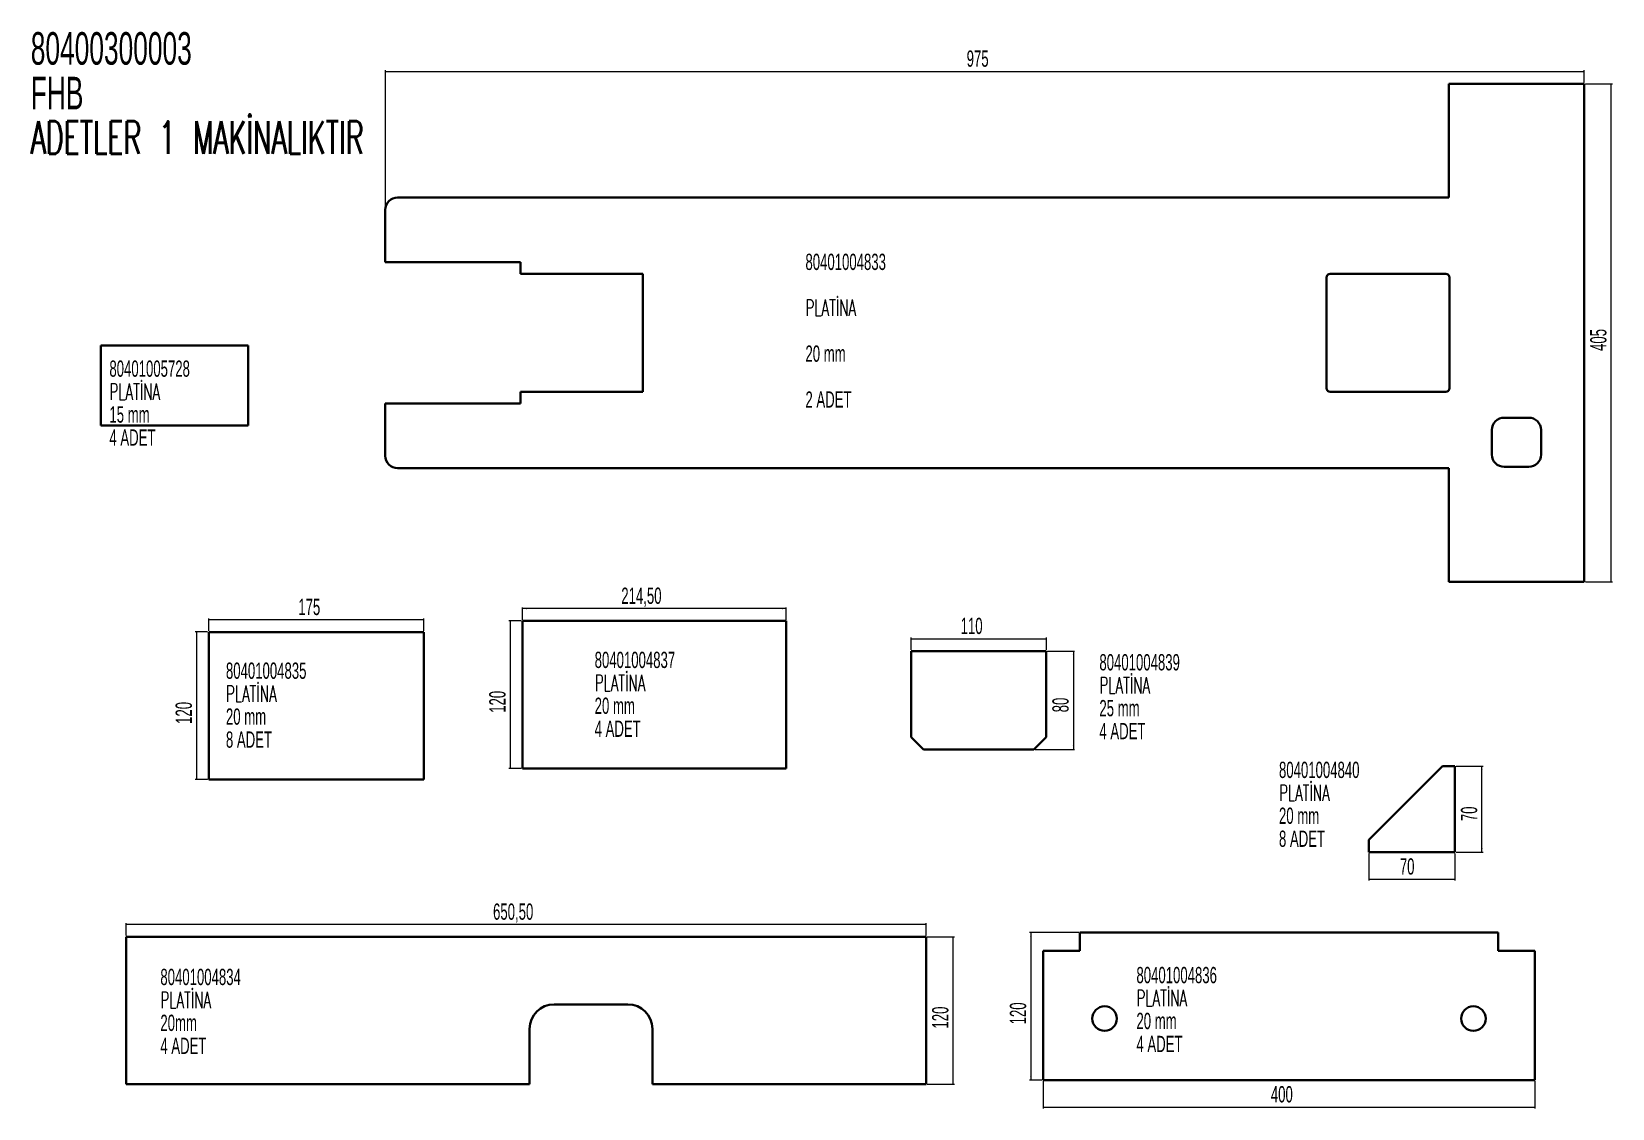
# Model space of a CAD drawing. Header units: millimetres. Extents: x 24 to 1310, y 59 to 935.
import ezdxf

# ---------------------------------------------------------------- set-up
doc = ezdxf.new("R2010")
doc.units = ezdxf.units.MM
doc.styles.add('SLDTEXTSTYLE0', font='TXT', dxfattribs={"width": 0.605})
doc.styles.add('SLDTEXTSTYLE1', font='TXT', dxfattribs={"width": 0.605, "bigfont": 'bigfont'})
doc.dimstyles.new('SLDDIMSTYLE0', dxfattribs={"dimtxt": 12.841593, "dimasz": 3.302, "dimexe": 0, "dimexo": 0.0625, "dimgap": 3.210398, "dimtad": 1, "dimrnd": 1e-09, "dimzin": 12, "dimdsep": 46, "dimtxsty": 'SLDTEXTSTYLE0', "dimsah": 1, "dimcen": 0.09, "dimadec": 0, "dimazin": 3, "dimtfac": 1, "dimtofl": 0, "dimtmove": 0, "dimatfit": 3, "dimfxl": 1, "dimfrac": 2, "dimtolj": 1, "dimtzin": 12, "dimarcsym": 0})

# ---------------------------------------------------------------- blocks, each defined once
blk = doc.blocks.new('SW_NOTE_0')
at = {"color": 0, "linetype": 'Continuous', "lineweight": 0, "attachment_point": 1}
for s, insert, char_height, style in [('80401004837', (0, 17.1), 13.229, 'SLDTEXTSTYLE0'), ('PLATİNA', (0, -1.6), 13.23, 'SLDTEXTSTYLE1'), ('20 mm', (0, -20.2), 13.23, 'SLDTEXTSTYLE0'), ('4 ADET', (0, -38.9), 13.23, 'SLDTEXTSTYLE0')]:
    blk.add_mtext(s, dxfattribs=dict(at, insert=insert, char_height=char_height, style=style))
blk = doc.blocks.new('SW_NOTE_0_1')
at = {"color": 0, "linetype": 'Continuous', "lineweight": 0, "attachment_point": 1}
for s, insert, char_height, style in [('80401004836', (0, 17.1), 13.229, 'SLDTEXTSTYLE0'), ('PLATİNA', (0, -1.6), 13.23, 'SLDTEXTSTYLE1'), ('20 mm', (0, -20.2), 13.23, 'SLDTEXTSTYLE0'), ('4 ADET', (0, -38.9), 13.23, 'SLDTEXTSTYLE0')]:
    blk.add_mtext(s, dxfattribs=dict(at, insert=insert, char_height=char_height, style=style))
blk = doc.blocks.new('SW_NOTE_0_2')
at = {"color": 0, "linetype": 'Continuous', "lineweight": 0, "attachment_point": 1}
for s, insert, char_height, style in [('80400300003', (0, 34.1), 26.458, 'SLDTEXTSTYLE0'), ('FHB', (0, -2.2), 26.46, 'SLDTEXTSTYLE0'), ('ADETLER 1 MAKİNALIKTIR', (0, -38.4), 26.458, 'SLDTEXTSTYLE1')]:
    blk.add_mtext(s, dxfattribs=dict(at, insert=insert, char_height=char_height, style=style))
blk = doc.blocks.new('_D')
at = {"color": 7, "linetype": 'Continuous', "lineweight": 0}
for p, q in [((1287.8, 892.2), (1309.8, 892.2)), ((1308.8, 487.2), (1308.8, 892.2)), ((1287.8, 487.2), (1309.8, 487.2))]:
    blk.add_line(p, q, dxfattribs=at)
at = {"color": 7, "linetype": 'Continuous', "lineweight": 18}
for points in [[(1308.8, 892.2), (1308.3, 888.9), (1309.3, 888.9)], [(1308.8, 487.2), (1309.3, 490.5), (1308.3, 490.5)]]:
    blk.add_solid(points, dxfattribs=at)
at = {"color": 7, "linetype": 'Continuous', "lineweight": 18, "insert": (1291.7, 675), "char_height": 13.23, "attachment_point": 1, "rotation": 90, "style": 'SLDTEXTSTYLE0'}
blk.add_mtext('405', dxfattribs=at)
blk = doc.blocks.new('_D_1')
at = {"color": 7, "linetype": 'Continuous', "lineweight": 0}
for p, q in [((311.8, 790.7), (311.8, 903.2)), ((311.8, 902.2), (1286.8, 902.2)), ((1286.8, 893.2), (1286.8, 903.2))]:
    blk.add_line(p, q, dxfattribs=at)
at = {"color": 7, "linetype": 'Continuous', "lineweight": 18}
for points in [[(311.8, 902.2), (315.1, 901.7), (315.1, 902.7)], [(1286.8, 902.2), (1283.5, 902.7), (1283.5, 901.7)]]:
    blk.add_solid(points, dxfattribs=at)
at = {"color": 7, "linetype": 'Continuous', "lineweight": 18, "insert": (784.6, 919.3), "char_height": 13.23, "attachment_point": 1, "style": 'SLDTEXTSTYLE0'}
blk.add_mtext('975', dxfattribs=at)
blk = doc.blocks.new('SW_NOTE_0_3')
at = {"color": 0, "linetype": 'Continuous', "lineweight": 0, "attachment_point": 1}
for s, insert, char_height, style in [('80401004833', (0, 17.1), 13.229, 'SLDTEXTSTYLE0'), ('PLATİNA', (0, -20.2), 13.23, 'SLDTEXTSTYLE1'), ('20 mm', (0, -57.5), 13.23, 'SLDTEXTSTYLE0'), ('2 ADET', (0, -94.8), 13.23, 'SLDTEXTSTYLE0')]:
    blk.add_mtext(s, dxfattribs=dict(at, insert=insert, char_height=char_height, style=style))
blk = doc.blocks.new('_D_2')
at = {"color": 7, "linetype": 'Continuous', "lineweight": 0}
for p, q in [((101.1, 199.8), (101.1, 209.8)), ((751.6, 208.8), (101.1, 208.8)), ((751.6, 199.8), (751.6, 209.8))]:
    blk.add_line(p, q, dxfattribs=at)
at = {"color": 7, "linetype": 'Continuous', "lineweight": 18}
for points in [[(101.1, 208.8), (104.4, 208.3), (104.4, 209.3)], [(751.6, 208.8), (748.3, 209.3), (748.3, 208.3)]]:
    blk.add_solid(points, dxfattribs=at)
at = {"color": 7, "linetype": 'Continuous', "lineweight": 18, "insert": (399.4, 225.8), "char_height": 13.23, "attachment_point": 1, "style": 'SLDTEXTSTYLE0'}
blk.add_mtext('650,50', dxfattribs=at)
blk = doc.blocks.new('_D_3')
at = {"color": 7, "linetype": 'Continuous', "lineweight": 0}
for p, q in [((752.6, 198.8), (774.6, 198.8)), ((773.6, 78.8), (773.6, 198.8)), ((752.6, 78.8), (774.6, 78.8))]:
    blk.add_line(p, q, dxfattribs=at)
at = {"color": 7, "linetype": 'Continuous', "lineweight": 18}
for points in [[(773.6, 198.8), (773.1, 195.5), (774.1, 195.5)], [(773.6, 78.8), (774.1, 82.1), (773.1, 82.1)]]:
    blk.add_solid(points, dxfattribs=at)
at = {"color": 7, "linetype": 'Continuous', "lineweight": 18, "insert": (756.5, 124.1), "char_height": 13.23, "attachment_point": 1, "rotation": 90, "style": 'SLDTEXTSTYLE0'}
blk.add_mtext('120', dxfattribs=at)
blk = doc.blocks.new('SW_NOTE_0_4')
at = {"color": 0, "linetype": 'Continuous', "lineweight": 0, "attachment_point": 1}
for s, insert, char_height, style in [('80401004834', (0, 17.1), 13.229, 'SLDTEXTSTYLE0'), ('PLATİNA', (0, -1.6), 13.23, 'SLDTEXTSTYLE1'), ('20mm', (0, -20.2), 13.23, 'SLDTEXTSTYLE0'), ('4 ADET', (0, -38.9), 13.23, 'SLDTEXTSTYLE0')]:
    blk.add_mtext(s, dxfattribs=dict(at, insert=insert, char_height=char_height, style=style))
blk = doc.blocks.new('_D_4')
at = {"color": 7, "linetype": 'Continuous', "lineweight": 0}
for p, q in [((168.2, 447.5), (168.2, 457.5)), ((343.2, 456.5), (168.2, 456.5)), ((343.2, 447.5), (343.2, 457.5))]:
    blk.add_line(p, q, dxfattribs=at)
at = {"color": 7, "linetype": 'Continuous', "lineweight": 18}
for points in [[(168.2, 456.5), (171.5, 456), (171.5, 457)], [(343.2, 456.5), (339.9, 457), (339.9, 456)]]:
    blk.add_solid(points, dxfattribs=at)
at = {"color": 7, "linetype": 'Continuous', "lineweight": 18, "insert": (241, 473.5), "char_height": 13.23, "attachment_point": 1, "style": 'SLDTEXTSTYLE0'}
blk.add_mtext('175', dxfattribs=at)
blk = doc.blocks.new('_D_5')
at = {"color": 7, "linetype": 'Continuous', "lineweight": 0}
for p, q in [((167.2, 446.5), (157.2, 446.5)), ((158.2, 446.5), (158.2, 326.5)), ((167.2, 326.5), (157.2, 326.5))]:
    blk.add_line(p, q, dxfattribs=at)
at = {"color": 7, "linetype": 'Continuous', "lineweight": 18}
for points in [[(158.2, 446.5), (157.7, 443.2), (158.7, 443.2)], [(158.2, 326.5), (158.7, 329.8), (157.7, 329.8)]]:
    blk.add_solid(points, dxfattribs=at)
at = {"color": 7, "linetype": 'Continuous', "lineweight": 18, "insert": (141.2, 371.8), "char_height": 13.23, "attachment_point": 1, "rotation": 90, "style": 'SLDTEXTSTYLE0'}
blk.add_mtext('120', dxfattribs=at)
blk = doc.blocks.new('SW_NOTE_0_5')
at = {"color": 0, "linetype": 'Continuous', "lineweight": 0, "attachment_point": 1}
for s, insert, char_height, style in [('80401004835', (0, 17.1), 13.229, 'SLDTEXTSTYLE0'), ('PLATİNA', (0, -1.6), 13.23, 'SLDTEXTSTYLE1'), ('20 mm', (0, -20.2), 13.23, 'SLDTEXTSTYLE0'), ('8 ADET', (0, -38.9), 13.23, 'SLDTEXTSTYLE0')]:
    blk.add_mtext(s, dxfattribs=dict(at, insert=insert, char_height=char_height, style=style))
blk = doc.blocks.new('_D_6')
at = {"color": 7, "linetype": 'Continuous', "lineweight": 0}
for p, q in [((846.7, 81.2), (846.7, 59.2)), ((1246.7, 81.2), (1246.7, 59.2)), ((846.7, 60.2), (1246.7, 60.2))]:
    blk.add_line(p, q, dxfattribs=at)
at = {"color": 7, "linetype": 'Continuous', "lineweight": 18}
for points in [[(846.7, 60.2), (850, 59.7), (850, 60.7)], [(1246.7, 60.2), (1243.4, 60.7), (1243.4, 59.7)]]:
    blk.add_solid(points, dxfattribs=at)
at = {"color": 7, "linetype": 'Continuous', "lineweight": 18, "insert": (1032, 77.3), "char_height": 13.23, "attachment_point": 1, "style": 'SLDTEXTSTYLE0'}
blk.add_mtext('400', dxfattribs=at)
blk = doc.blocks.new('_D_7')
at = {"color": 7, "linetype": 'Continuous', "lineweight": 0}
for p, q in [((875.7, 202.2), (835.7, 202.2)), ((836.7, 202.2), (836.7, 82.2)), ((845.7, 82.2), (835.7, 82.2))]:
    blk.add_line(p, q, dxfattribs=at)
at = {"color": 7, "linetype": 'Continuous', "lineweight": 18}
for points in [[(836.7, 202.2), (836.2, 198.9), (837.3, 198.9)], [(836.7, 82.2), (837.3, 85.5), (836.2, 85.5)]]:
    blk.add_solid(points, dxfattribs=at)
at = {"color": 7, "linetype": 'Continuous', "lineweight": 18, "insert": (819.7, 127.5), "char_height": 13.23, "attachment_point": 1, "rotation": 90, "style": 'SLDTEXTSTYLE0'}
blk.add_mtext('120', dxfattribs=at)
blk = doc.blocks.new('_D_8')
at = {"color": 7, "linetype": 'Continuous', "lineweight": 0}
for p, q in [((423.3, 456.5), (423.3, 466.5)), ((637.8, 465.5), (423.3, 465.5)), ((637.8, 456.5), (637.8, 466.5))]:
    blk.add_line(p, q, dxfattribs=at)
at = {"color": 7, "linetype": 'Continuous', "lineweight": 18}
for points in [[(423.3, 465.5), (426.7, 465), (426.7, 466)], [(637.8, 465.5), (634.5, 466), (634.5, 465)]]:
    blk.add_solid(points, dxfattribs=at)
at = {"color": 7, "linetype": 'Continuous', "lineweight": 18, "insert": (503.7, 482.6), "char_height": 13.23, "attachment_point": 1, "style": 'SLDTEXTSTYLE0'}
blk.add_mtext('214,50', dxfattribs=at)
blk = doc.blocks.new('_D_9')
at = {"color": 7, "linetype": 'Continuous', "lineweight": 0}
for p, q in [((422.3, 455.5), (412.3, 455.5)), ((413.3, 455.5), (413.3, 335.5)), ((422.3, 335.5), (412.3, 335.5))]:
    blk.add_line(p, q, dxfattribs=at)
at = {"color": 7, "linetype": 'Continuous', "lineweight": 18}
for points in [[(413.3, 455.5), (412.8, 452.2), (413.9, 452.2)], [(413.3, 335.5), (413.9, 338.8), (412.8, 338.8)]]:
    blk.add_solid(points, dxfattribs=at)
at = {"color": 7, "linetype": 'Continuous', "lineweight": 18, "insert": (396.3, 380.8), "char_height": 13.23, "attachment_point": 1, "rotation": 90, "style": 'SLDTEXTSTYLE0'}
blk.add_mtext('120', dxfattribs=at)
blk = doc.blocks.new('_D_10')
at = {"color": 7, "linetype": 'Continuous', "lineweight": 0}
for p, q in [((739.4, 432), (739.4, 442)), ((739.4, 441), (849.4, 441)), ((849.4, 432), (849.4, 442))]:
    blk.add_line(p, q, dxfattribs=at)
at = {"color": 7, "linetype": 'Continuous', "lineweight": 18}
for points in [[(739.4, 441), (742.7, 440.5), (742.7, 441.5)], [(849.4, 441), (846.1, 441.5), (846.1, 440.5)]]:
    blk.add_solid(points, dxfattribs=at)
at = {"color": 7, "linetype": 'Continuous', "lineweight": 18, "insert": (779.7, 458.1), "char_height": 13.23, "attachment_point": 1, "style": 'SLDTEXTSTYLE0'}
blk.add_mtext('110', dxfattribs=at)
blk = doc.blocks.new('_D_11')
at = {"color": 7, "linetype": 'Continuous', "lineweight": 0}
for p, q in [((850.4, 431), (872.4, 431)), ((871.4, 431), (871.4, 351)), ((840.4, 351), (872.4, 351))]:
    blk.add_line(p, q, dxfattribs=at)
at = {"color": 7, "linetype": 'Continuous', "lineweight": 18}
for points in [[(871.4, 431), (870.9, 427.7), (871.9, 427.7)], [(871.4, 351), (871.9, 354.3), (870.9, 354.3)]]:
    blk.add_solid(points, dxfattribs=at)
at = {"color": 7, "linetype": 'Continuous', "lineweight": 18, "insert": (854.3, 381.2), "char_height": 13.23, "attachment_point": 1, "rotation": 90, "style": 'SLDTEXTSTYLE0'}
blk.add_mtext('80', dxfattribs=at)
blk = doc.blocks.new('SW_NOTE_0_6')
at = {"color": 0, "linetype": 'Continuous', "lineweight": 0, "attachment_point": 1}
for s, insert, char_height, style in [('80401004839', (0, 17.1), 13.229, 'SLDTEXTSTYLE0'), ('PLATİNA', (0, -1.6), 13.23, 'SLDTEXTSTYLE1'), ('25 mm', (0, -20.2), 13.23, 'SLDTEXTSTYLE0'), ('4 ADET', (0, -38.9), 13.23, 'SLDTEXTSTYLE0')]:
    blk.add_mtext(s, dxfattribs=dict(at, insert=insert, char_height=char_height, style=style))
blk = doc.blocks.new('_D_12')
at = {"color": 7, "linetype": 'Continuous', "lineweight": 0}
for p, q in [((1111.7, 266.5), (1111.7, 244.5)), ((1181.7, 266.5), (1181.7, 244.5)), ((1111.7, 245.5), (1181.7, 245.5))]:
    blk.add_line(p, q, dxfattribs=at)
at = {"color": 7, "linetype": 'Continuous', "lineweight": 18}
for points in [[(1111.7, 245.5), (1115, 244.9), (1115, 246)], [(1181.7, 245.5), (1178.4, 246), (1178.4, 244.9)]]:
    blk.add_solid(points, dxfattribs=at)
at = {"color": 7, "linetype": 'Continuous', "lineweight": 18, "insert": (1136.9, 262.5), "char_height": 13.23, "attachment_point": 1, "style": 'SLDTEXTSTYLE0'}
blk.add_mtext('70', dxfattribs=at)
blk = doc.blocks.new('_D_13')
at = {"color": 7, "linetype": 'Continuous', "lineweight": 0}
for p, q in [((1182.7, 337.5), (1204.7, 337.5)), ((1203.7, 267.5), (1203.7, 337.5)), ((1182.7, 267.5), (1204.7, 267.5))]:
    blk.add_line(p, q, dxfattribs=at)
at = {"color": 7, "linetype": 'Continuous', "lineweight": 18}
for points in [[(1203.7, 337.5), (1203.2, 334.2), (1204.2, 334.2)], [(1203.7, 267.5), (1204.2, 270.8), (1203.2, 270.8)]]:
    blk.add_solid(points, dxfattribs=at)
at = {"color": 7, "linetype": 'Continuous', "lineweight": 18, "insert": (1186.6, 292.7), "char_height": 13.23, "attachment_point": 1, "rotation": 90, "style": 'SLDTEXTSTYLE0'}
blk.add_mtext('70', dxfattribs=at)
blk = doc.blocks.new('SW_NOTE_0_7')
at = {"color": 0, "linetype": 'Continuous', "lineweight": 0, "attachment_point": 1}
for s, insert, char_height, style in [('80401004840', (0, 17.1), 13.229, 'SLDTEXTSTYLE0'), ('PLATİNA', (0, -1.6), 13.23, 'SLDTEXTSTYLE1'), ('20 mm', (0, -20.2), 13.23, 'SLDTEXTSTYLE0'), ('8 ADET', (0, -38.9), 13.23, 'SLDTEXTSTYLE0')]:
    blk.add_mtext(s, dxfattribs=dict(at, insert=insert, char_height=char_height, style=style))
blk = doc.blocks.new('SW_NOTE_0_8')
at = {"color": 0, "linetype": 'Continuous', "lineweight": 0, "attachment_point": 1}
for s, insert, char_height, style in [('80401005728', (0, 17.1), 13.229, 'SLDTEXTSTYLE0'), ('PLATİNA', (0, -1.6), 13.23, 'SLDTEXTSTYLE1'), ('15 mm', (0, -20.2), 13.23, 'SLDTEXTSTYLE0'), ('4 ADET', (0, -38.9), 13.23, 'SLDTEXTSTYLE0')]:
    blk.add_mtext(s, dxfattribs=dict(at, insert=insert, char_height=char_height, style=style))

msp = doc.modelspace()

# ---------------------------------------------------------------- linework, layer by layer
at = {"color": 7, "linetype": 'Continuous', "lineweight": 35}
for p, q in [((1176.774, 892.228), (1176.774, 799.728)), ((1286.774, 892.228), (1176.774, 892.228)), ((1286.774, 487.228), (1286.774, 892.228)), ((1176.774, 799.728), (321.774, 799.728)), ((311.774, 789.728), (311.774, 747.228)), ((311.774, 747.228), (421.774, 747.228)), ((421.774, 747.228), (421.774, 737.728)), ((421.774, 737.728), (521.274, 737.728)), ((521.274, 737.728), (521.274, 641.728)), ((1077.274, 734.728), (1077.274, 644.728)), ((1174.274, 737.728), (1080.274, 737.728)), ((1177.274, 644.728), (1177.274, 734.728)), ((80.274, 614.404), (80.274, 679.404)), ((80.274, 679.404), (200.274, 679.404)), ((200.274, 614.404), (200.274, 679.404)), ((311.774, 632.228), (311.774, 589.728)), ((421.774, 632.228), (311.774, 632.228)), ((521.274, 641.728), (421.774, 641.728)), ((421.774, 641.728), (421.774, 632.228)), ((1080.274, 641.728), (1174.274, 641.728)), ((1241.774, 620.728), (1221.774, 620.728)), ((80.274, 614.404), (200.274, 614.404)), ((1211.774, 610.728), (1211.774, 590.728)), ((1251.774, 590.728), (1251.774, 610.728)), ((321.774, 579.728), (1176.774, 579.728)), ((1176.774, 579.728), (1176.774, 487.228)), ((1221.774, 580.728), (1241.774, 580.728)), ((1176.774, 487.228), (1286.774, 487.228)), ((637.848, 455.524), (423.348, 455.524)), ((423.348, 455.524), (423.348, 335.524)), ((637.848, 335.524), (637.848, 455.524)), ((168.232, 446.495), (168.232, 326.495)), ((343.232, 446.495), (168.232, 446.495)), ((343.232, 326.495), (343.232, 446.495)), ((739.358, 431.009), (849.358, 431.009)), ((739.358, 361.009), (739.358, 431.009)), ((849.358, 431.009), (849.358, 361.009)), ((749.358, 351.009), (739.358, 361.009)), ((849.358, 361.009), (839.358, 351.009)), ((839.358, 351.009), (749.358, 351.009)), ((423.348, 335.524), (637.848, 335.524)), ((1171.679, 337.455), (1111.679, 277.455)), ((1181.679, 337.455), (1171.679, 337.455)), ((1181.679, 267.455), (1181.679, 337.455)), ((168.232, 326.495), (343.232, 326.495)), ((1111.679, 277.455), (1111.679, 267.455)), ((1111.679, 267.455), (1181.679, 267.455)), ((751.56, 198.791), (101.06, 198.791)), ((101.06, 198.791), (101.06, 78.791)), ((751.56, 78.791), (751.56, 198.791)), ((876.743, 187.208), (876.743, 202.208)), ((1216.743, 202.208), (876.743, 202.208)), ((1216.743, 202.208), (1216.743, 187.208)), ((846.743, 187.208), (876.743, 187.208)), ((846.743, 187.208), (846.743, 82.208)), ((1216.743, 187.208), (1246.743, 187.208)), ((1246.743, 82.208), (1246.743, 187.208)), ((449.06, 143.791), (509.06, 143.791)), ((429.06, 78.791), (429.06, 123.791)), ((529.06, 123.791), (529.06, 78.791)), ((101.06, 78.791), (429.06, 78.791)), ((529.06, 78.791), (751.56, 78.791)), ((846.743, 82.208), (1246.743, 82.208))]:
    msp.add_line(p, q, dxfattribs=at)
for centre in [(896.743, 132.208), (1196.743, 132.208)]:
    msp.add_circle(centre, 10, dxfattribs=at)
for centre, radius, start, end in [((321.774, 789.728), 10, 90, 180), ((1080.274, 734.728), 3, 90, 180), ((1174.274, 734.728), 3, 0, 90), ((1080.274, 644.728), 3, 180, 270), ((1174.274, 644.728), 3, 270, 0), ((1221.774, 610.728), 10, 90, 180), ((1241.774, 610.728), 10, 0, 90), ((321.774, 589.728), 10, 180, 270), ((1221.774, 590.728), 10, 180, 270), ((1241.774, 590.728), 10, 270, 0), ((449.06, 123.791), 20, 90, 180), ((509.06, 123.791), 20, 0, 90)]:
    msp.add_arc(centre, radius, start, end, dxfattribs=at)

# ---------------------------------------------------------------- block references
at = {"color": 7, "linetype": 'Continuous', "lineweight": 0}
for name, p in [('SW_NOTE_0_2', (23.42, 900.1)), ('SW_NOTE_0_3', (653.478, 736.942)), ('SW_NOTE_0_8', (87.371, 650.133)), ('SW_NOTE_0', (482.038, 413.351)), ('SW_NOTE_0_6', (892.549, 411.418)), ('SW_NOTE_0_5', (182.152, 404.555)), ('SW_NOTE_0_7', (1038.62, 323.938)), ('SW_NOTE_0_4', (128.817, 155.568)), ('SW_NOTE_0_1', (922.683, 157.094))]:
    msp.add_blockref(name, p, dxfattribs=at)

# ---------------------------------------------------------------- dimensions: what is measured, and where the dimension line sits
at = {"color": 7, "linetype": 'Continuous', "lineweight": 18}
for base, p1, p2, picture, middle in [((1286.774, 902.228), (311.774, 789.728), (1286.774, 892.228), '_D_1', (799.274, 902.228)), ((423.348, 465.524), (637.848, 455.524), (423.348, 455.524), '_D_8', (530.598, 465.524)), ((168.232, 456.495), (343.232, 446.495), (168.232, 446.495), '_D_4', (255.732, 456.495)), ((849.358, 441.009), (739.358, 431.009), (849.358, 431.009), '_D_10', (794.358, 441.009)), ((1181.679, 245.455), (1111.679, 267.455), (1181.679, 267.455), '_D_12', (1146.679, 245.455)), ((101.06, 208.791), (751.56, 198.791), (101.06, 198.791), '_D_2', (426.31, 208.791)), ((1246.743, 60.208), (846.743, 82.208), (1246.743, 82.208), '_D_6', (1046.743, 60.208))]:
    dim = msp.add_linear_dim(base=base, p1=p1, p2=p2, dimstyle='SLDDIMSTYLE0', dxfattribs=at)
    dim.commit()
    dim.dimension.update_dxf_attribs({"geometry": picture, "text_midpoint": middle, "dimtype": 160})
for base, p1, p2, picture, middle in [((1308.774, 892.228), (1286.774, 487.228), (1286.774, 892.228), '_D', (1308.774, 689.728)), ((413.348, 335.524), (423.348, 455.524), (423.348, 335.524), '_D_9', (413.348, 395.524)), ((158.232, 326.495), (168.232, 446.495), (168.232, 326.495), '_D_5', (158.232, 386.495)), ((871.358, 351.009), (849.358, 431.009), (839.358, 351.009), '_D_11', (871.358, 391.009)), ((1203.679, 337.455), (1181.679, 267.455), (1181.679, 337.455), '_D_13', (1203.679, 302.455)), ((773.56, 198.791), (751.56, 78.791), (751.56, 198.791), '_D_3', (773.56, 138.791)), ((836.743, 82.208), (876.743, 202.208), (846.743, 82.208), '_D_7', (836.743, 142.208))]:
    dim = msp.add_linear_dim(base=base, p1=p1, p2=p2, angle=90, dimstyle='SLDDIMSTYLE0', dxfattribs=at)
    dim.commit()
    dim.dimension.update_dxf_attribs({"geometry": picture, "text_midpoint": middle, "dimtype": 160})

doc.saveas('drawing.dxf')
